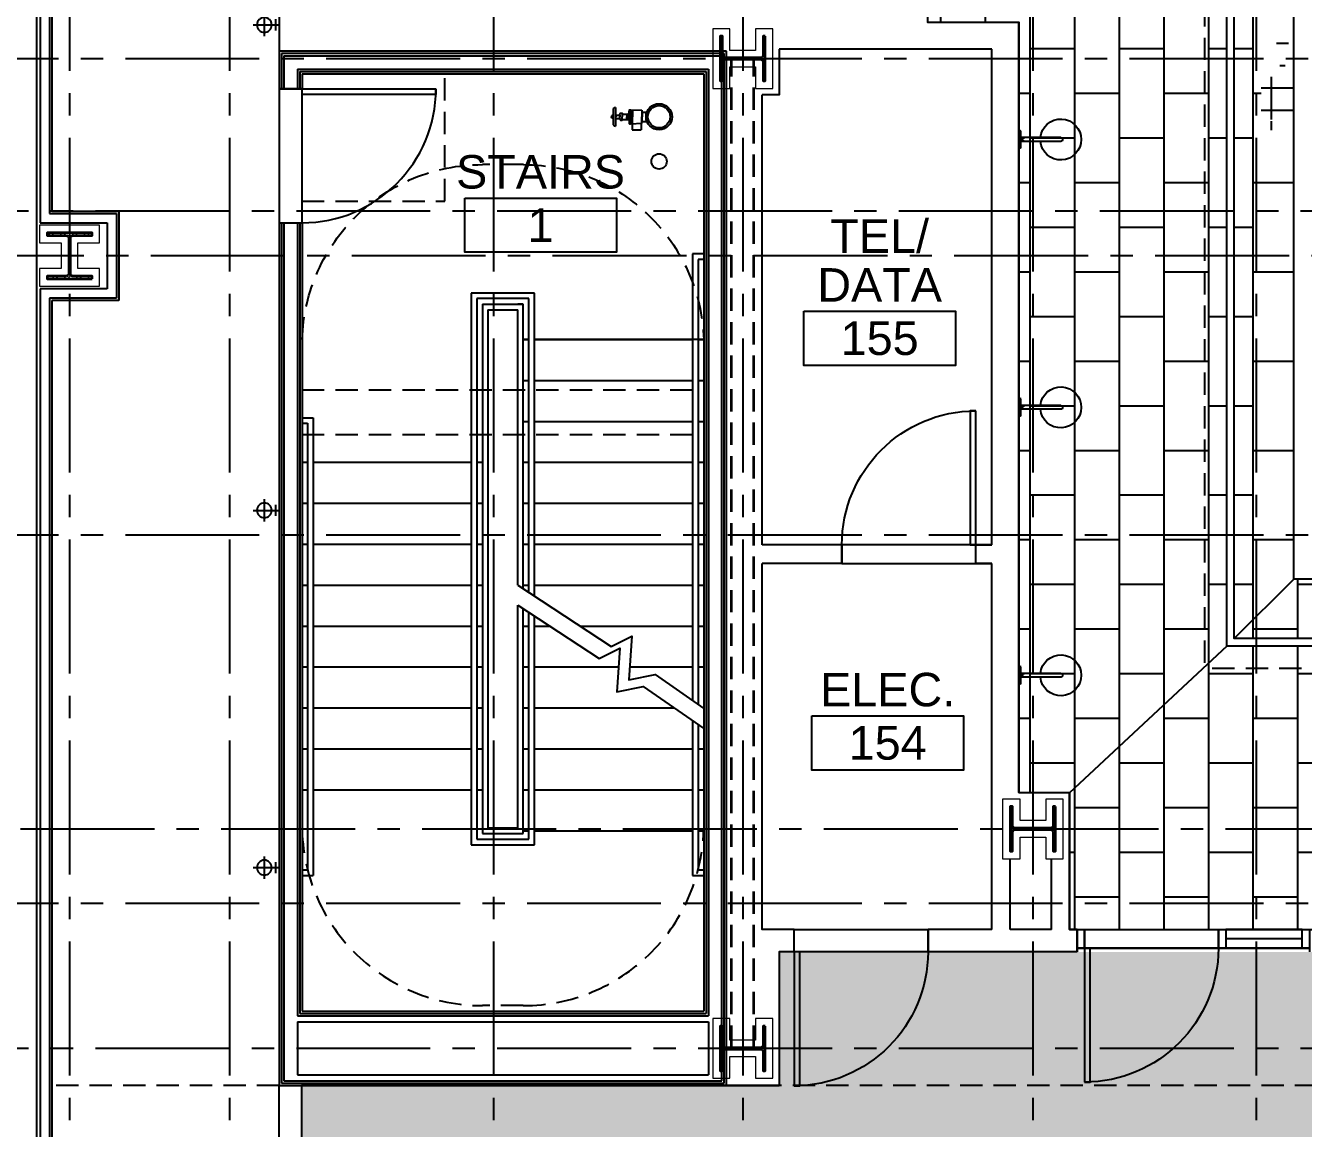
# Model space of a CAD drawing. Header units: inches. Extents: x 5931 to 10048, y 0 to 3185.
# Drawn here: x 6633.2 to 6976.8, y 1161.8 to 1458.1 of the extents above; entities that cross this region are included whole.
import ezdxf
from ezdxf.enums import TextEntityAlignment as Align

# ---------------------------------------------------------------- set-up
doc = ezdxf.new("R2010")
doc.units = ezdxf.units.IN
doc.header["$LTSCALE"] = 48
doc.header["$MEASUREMENT"] = 0
for name, pattern in [('CENTER2', [1.125, 0.75, -0.125, 0.125, -0.125]), ('HIDDEN', [0.375, 0.25, -0.125]), ('HIDDEN2', [0.1875, 0.125, -0.0625])]:
    doc.linetypes.add(name, pattern=pattern)
for name, color, linetype in [('_0_Objects', 8, 'Continuous'), ('A-Door', 8, 'Continuous'), ('A-Door-Head', 8, 'Continuous'), ('A-Flor-Case-Full Height', 8, 'Continuous'), ('A-Flor-Hral', 8, 'Continuous'), ('A-Flor-Pattern', 8, 'Continuous'), ('A-Flor-Pfix', 8, 'Continuous'), ('A-Flor-Soffit', 8, 'HIDDEN2'), ('A-Flor-Strs', 8, 'Continuous'), ('A-Flor-Wall Mtd Fixture', 8, 'Continuous'), ('A-Glaz', 8, 'Continuous'), ('A-Glaz-Sill', 8, 'Continuous'), ('A-Grid(3-32)', 8, 'CENTER2'), ('A-Pool-Outline', 8, 'Continuous'), ('A-Tag-Rm(3-32)', 8, 'Continuous'), ('A-Wall-Full', 8, 'Continuous'), ('A-Wall-Hatch', 8, 'Continuous')]:
    doc.layers.add(name, color=color, linetype=linetype)
for name, color, linetype, lineweight in [('A-Detl-Hatch', 8, 'Continuous', 18), ('S-Detl-Hatch', 8, 'Continuous', 18), ('S-Detl-Wide', 8, 'Continuous', 35)]:
    doc.layers.add(name, color=color, linetype=linetype, lineweight=lineweight)
doc.styles.get("Standard").update_dxf_attribs({"font": 'arial.ttf'})

# ---------------------------------------------------------------- blocks, each defined once
blk = doc.blocks.new('st clearance 1')
at = {"linetype": 'HIDDEN2'}
blk.add_line((19.5, 48.5), (30.5, 48.5), dxfattribs=at)
for centre, start, end in [((19.5, 0), 90, 178.2277), ((30.5, 0), 1.7723, 90)]:
    blk.add_arc(centre, 48.5, start, end, dxfattribs=at)
blk = doc.blocks.new('stand-pipe')
for p, q in [((13.75, -16.77), (15.5, -16.77)), ((15.5, -19.27), (15.5, -16.77)), ((13.86, -19.27), (15.5, -19.27)), ((9.81, -24.31), (14.19, -24.31))]:
    blk.add_line(p, q)
for points in [[(10.2, -19.63), (10.13, -19.63), (10.25, -16.63)], [(10.25, -16.63), (10.75, -16.51), (12, -16.51)], [(10.25, -16.63), (12, -16.63)], [(10.75, -16.51), (10.75, -15.27)], [(13.75, -16.63), (13.25, -16.51), (12, -16.51)], [(13.75, -16.63), (12, -16.63)], [(13.25, -16.51), (13.25, -15.27)], [(13.8, -19.63), (13.87, -19.63), (13.75, -16.63)], [(10.13, -19.97), (10.13, -19.74), (12, -19.74)], [(11.28, -20.11), (10.13, -19.97), (12, -19.97)], [(10.15, -19.15), (12, -19.15)], [(10.2, -19.74), (10.2, -19.63)], [(10.2, -19.63), (12, -19.63)], [(11.28, -21.89), (11.28, -20.11), (12, -20.11)], [(13.85, -19.15), (12, -19.15)], [(13.8, -19.63), (12, -19.63)], [(13.87, -19.97), (13.87, -19.74), (12, -19.74)], [(12.72, -20.11), (13.87, -19.97), (12, -19.97)], [(12.72, -21.89), (12.72, -20.11), (12, -20.11)], [(13.8, -19.74), (13.8, -19.63)], [(9.5, -23.68), (14.5, -23.68)], [(11.28, -20.7), (12, -20.7)], [(11.54, -22.51), (12, -22.51)], [(11.65, -23.59), (12, -23.59)], [(12.72, -20.7), (12, -20.7)], [(12.46, -22.51), (12, -22.51)], [(12.35, -23.59), (12, -23.59)], [(11.54, -24.31), (11.54, -24.42), (12, -24.42)], [(12.46, -24.31), (12.46, -24.42), (12, -24.42)]]:
    blk.add_lwpolyline(points)
for points in [[(11.65, -23.68), (11.65, -23.59), (11.54, -23.59), (11.54, -22.51), (11.34, -22.51, -0.214855), (11.05, -22.38), (11.05, -21.89), (12, -21.89)], [(12.35, -23.68), (12.35, -23.59), (12.46, -23.59), (12.46, -22.51), (12.66, -22.51, 0.214855), (12.95, -22.38), (12.95, -21.89), (12, -21.89)], [(11.63, -24.42, 0.424993), (12, -24.77, 0.928807)], [(12.37, -24.42, -0.424993), (12, -24.77, -0.928807)]]:
    blk.add_lwpolyline(points, format="xyb")
for centre, radius in [((12, -12), 3.5), ((12, -12), 3), ((24, -12), 2.06)]:
    blk.add_circle(centre, radius)
for centre, start, end in [((10.15, -23.75), 173.8478, 239.132), ((13.85, -23.75), 300.868, 6.1522)]:
    blk.add_arc(centre, 0.649, start, end)
at = {"layer": 'Defpoints'}
blk.add_point((0, 0), dxfattribs=at)
blk = doc.blocks.new('st 1st floor left')
at = {"layer": 'A-Flor-Hral'}
for p, q in [((105, 203.5), (105, 83.47)), ((108, 203.5), (105, 203.5)), ((106.5, 202), (106.5, 82.43)), ((108, 202), (106.5, 202)), ((62.5, 193), (45.5, 193)), ((45.5, 193), (45.5, 44.75)), ((62.5, 111.55), (62.5, 193)), ((61, 191.5), (47, 191.5)), ((47, 191.5), (47, 46.25)), ((48.5, 190), (48.5, 47.75)), ((48.5, 190), (59.5, 190)), ((59.5, 190), (58, 190)), ((59.5, 113.52), (59.5, 190)), ((61, 112.53), (61, 191.5)), ((50, 188.5), (50, 49.25)), ((50, 188.5), (58, 188.5)), ((58, 114.5), (58, 188.5)), ((0, 159.5), (3, 159.5)), ((3, 159.5), (3, 36.5)), ((0, 158), (1.5, 158)), ((1.5, 158), (1.5, 38)), ((58, 49.25), (58, 109.16)), ((59.5, 47.75), (59.5, 108.18)), ((61, 46.25), (61, 107.2)), ((62.5, 44.75), (62.5, 106.21)), ((105, 78.01), (105, 36.5)), ((106.5, 76.97), (106.5, 38)), ((50, 49.25), (58, 49.25)), ((45.5, 44.75), (62.5, 44.75)), ((47, 46.25), (61, 46.25)), ((48.5, 47.75), (59.5, 47.75)), ((0, 38), (1.5, 38)), ((106.5, 38), (108, 38)), ((0, 36.5), (3, 36.5)), ((105, 36.5), (108, 36.5))]:
    blk.add_line(p, q, dxfattribs=at)
for points in [[(58, 114.5), (83.1, 98.04), (88.65, 100.77), (87.88, 89.05), (94.94, 90.45), (108, 81.39)], [(58, 109.16), (79.88, 94.82), (85.43, 97.55), (84.66, 85.83), (91.71, 87.23), (108, 75.93)]]:
    blk.add_lwpolyline(points, dxfattribs=at)
at = {"layer": 'A-Flor-Strs'}
for p, q in [((59.5, 180.5), (61, 180.5)), ((61, 180.5), (59.5, 180.5)), ((62.5, 180.5), (105, 180.5)), ((108, 180.5), (62.5, 180.5)), ((106.5, 180.5), (108, 180.5)), ((59.5, 169.5), (61, 169.5)), ((62.5, 169.5), (105, 169.5)), ((106.5, 169.5), (108, 169.5)), ((59.5, 158.5), (61, 158.5)), ((62.5, 158.5), (105, 158.5)), ((106.5, 158.5), (108, 158.5)), ((0, 147.5), (1.5, 147.5)), ((3, 147.5), (45.5, 147.5)), ((47, 147.5), (48.5, 147.5)), ((59.5, 147.5), (61, 147.5)), ((62.5, 147.5), (105, 147.5)), ((106.5, 147.5), (108, 147.5)), ((0, 136.5), (1.5, 136.5)), ((3, 136.5), (45.5, 136.5)), ((47, 136.5), (48.5, 136.5)), ((59.5, 136.5), (61, 136.5)), ((62.5, 136.5), (105, 136.5)), ((106.5, 136.5), (108, 136.5)), ((0, 125.5), (1.5, 125.5)), ((3, 125.5), (45.5, 125.5)), ((47, 125.5), (48.5, 125.5)), ((59.5, 125.5), (61, 125.5)), ((62.5, 125.5), (105, 125.5)), ((106.5, 125.5), (108, 125.5)), ((0, 114.5), (1.5, 114.5)), ((3, 114.5), (45.5, 114.5)), ((47, 114.5), (48.5, 114.5)), ((59.5, 114.5), (61, 114.5)), ((62.5, 114.5), (105, 114.5)), ((106.5, 114.5), (108, 114.5)), ((0, 103.5), (1.5, 103.5)), ((3, 103.5), (45.5, 103.5)), ((47, 103.5), (48.5, 103.5)), ((59.5, 103.5), (61, 103.5)), ((62.5, 103.5), (66.64, 103.5)), ((74.77, 103.5), (105, 103.5)), ((106.5, 103.5), (108, 103.5)), ((0, 92.5), (1.5, 92.5)), ((3, 92.5), (45.5, 92.5)), ((47, 92.5), (48.5, 92.5)), ((59.5, 92.5), (61, 92.5)), ((62.5, 92.5), (85.1, 92.5)), ((88.11, 92.5), (105, 92.5)), ((106.5, 92.5), (108, 92.5)), ((0, 81.5), (1.5, 81.5)), ((3, 81.5), (45.5, 81.5)), ((47, 81.5), (48.5, 81.5)), ((59.5, 81.5), (61, 81.5)), ((62.5, 81.5), (99.97, 81.5)), ((0, 70.5), (1.5, 70.5)), ((3, 70.5), (45.5, 70.5)), ((47, 70.5), (48.5, 70.5)), ((59.5, 70.5), (61, 70.5)), ((62.5, 70.5), (105, 70.5)), ((106.5, 70.5), (108, 70.5)), ((0, 59.5), (1.5, 59.5)), ((3, 59.5), (45.5, 59.5)), ((47, 59.5), (48.5, 59.5)), ((59.5, 59.5), (61, 59.5)), ((62.5, 59.5), (105, 59.5)), ((106.5, 59.5), (108, 59.5)), ((59.5, 48.5), (61, 48.5)), ((62.5, 48.5), (105, 48.5)), ((106.5, 48.5), (108, 48.5))]:
    blk.add_line(p, q, dxfattribs=at)
at = {"layer": 'A-Flor-Pfix', "rotation": 270}
blk.add_blockref('stand-pipe', (108, 252.37), dxfattribs=at)
at = {"layer": 'A-Flor-Strs', "linetype": 'HIDDEN2', "extrusion": (0, 0, -1), "zscale": -1}
blk.add_blockref('st clearance 1', (-79.02, 179), dxfattribs=at)
at = {"layer": 'A-Flor-Strs', "linetype": 'HIDDEN2', "rotation": 180}
blk.add_blockref('st clearance 1', (79, 50), dxfattribs=at)
blk = doc.blocks.new('Door 36in')
blk.add_lwpolyline([(0, 36), (1.5, 36), (1.5, 0), (0, 0)], close=True)
blk.add_arc((0, 0), 36, 0, 90)
blk = doc.blocks.new('1ST FLOOR CORE & SHELL')
at = {"layer": 'A-Door-Head'}
blk.add_lwpolyline([(2685.88, -8600.88), (2685.88, -8636.88), (2692, -8636.88), (2692, -8600.88)], close=True, dxfattribs=at)
at = {"layer": 'A-Flor-Soffit'}
blk.add_lwpolyline([(2692, -8631.05), (2730.38, -8631.05), (2730.38, -8596.88), (2730.38, -8596.88)], dxfattribs=at)
at = {"layer": 'A-Wall-Full'}
for p, q in [((2624.75, -8437.75), (2624.75, -8633.75)), ((2806.13, -8590.75), (2685.88, -8590.75)), ((2685.88, -8590.75), (2685.88, -8600.88)), ((2806.13, -8868.75), (2806.13, -8590.75)), ((2692, -8596.88), (2692, -8600.88)), ((2692, -8596.88), (2800, -8596.88)), ((2800, -8596.88), (2800, -8848.75)), ((2685.88, -8600.88), (2692, -8600.88)), ((2624.75, -8633.75), (2642.75, -8633.75)), ((2642.75, -8633.75), (2642.75, -8657.75)), ((2685.88, -8636.88), (2685.88, -8868.75)), ((2685.88, -8636.88), (2692, -8636.88)), ((2692, -8636.88), (2692, -8848.75)), ((2642.75, -8657.75), (2624.75, -8657.75)), ((2624.75, -8657.75), (2624.75, -8913.56)), ((2692, -8848.75), (2800, -8848.75)), ((2685.88, -8868.75), (2806.13, -8868.75))]:
    blk.add_line(p, q, dxfattribs=at)
at = {"layer": 'A-Wall-Hatch'}
for p, q in [((2620.62, -8154.63), (2620.62, -8944.88)), ((2621.62, -8434.63), (2621.62, -8636.88)), ((2624.12, -8437.13), (2624.12, -8634.37)), ((2805.5, -8591.38), (2686.5, -8591.38)), ((2686.5, -8591.38), (2686.5, -8600.88)), ((2687.13, -8592), (2804.88, -8592)), ((2687.13, -8592), (2687.13, -8600.88)), ((2804.88, -8867.5), (2804.88, -8592)), ((2805.5, -8868.13), (2805.5, -8591.38)), ((2690.75, -8595.63), (2690.75, -8600.88)), ((2690.75, -8595.63), (2801.25, -8595.63)), ((2691.38, -8596.25), (2691.38, -8600.88)), ((2691.38, -8596.25), (2800.63, -8596.25)), ((2800.63, -8596.25), (2800.63, -8849.38)), ((2801.25, -8595.63), (2801.25, -8850)), ((2621.62, -8636.88), (2639.62, -8636.88)), ((2624.12, -8634.37), (2642.12, -8634.37)), ((2639.62, -8636.88), (2639.62, -8654.62)), ((2642.12, -8634.37), (2642.12, -8657.12)), ((2686.5, -8636.88), (2686.5, -8868.13)), ((2687.13, -8636.88), (2687.13, -8867.5)), ((2690.75, -8636.88), (2690.75, -8850)), ((2691.38, -8636.88), (2691.38, -8849.38)), ((2621.62, -8654.62), (2621.62, -8916.68)), ((2639.62, -8654.62), (2621.62, -8654.62)), ((2624.12, -8657.12), (2624.12, -8914.18)), ((2642.12, -8657.12), (2624.12, -8657.12)), ((2690.75, -8850), (2801.25, -8850)), ((2691.38, -8849.38), (2800.63, -8849.38)), ((2690.75, -8851.63), (2801.25, -8851.63)), ((2690.75, -8851.63), (2690.75, -8865.88)), ((2801.25, -8851.63), (2801.25, -8865.88)), ((2687.13, -8867.5), (2804.88, -8867.5)), ((2690.75, -8865.88), (2801.25, -8865.88)), ((2686.5, -8868.13), (2805.5, -8868.13))]:
    blk.add_line(p, q, dxfattribs=at)
blk.add_blockref('st 1st floor left', (2692, -8848.75))
at = {"layer": 'A-Door', "extrusion": (0, 0, -1), "xscale": -1, "zscale": -1, "rotation": 90}
blk.add_blockref('Door 36in', (-2692, -8600.88), dxfattribs=at)
blk = doc.blocks.new('*U10')
at = {"layer": 'A-Detl-Hatch'}
h = blk.add_hatch(dxfattribs=at)
h.set_pattern_fill('ANSI32', color=256, scale=6, style=0)
h.set_pattern_definition([(45, (0, -6.06), (-1.591, 1.591), []), (45, (1.0607, -6.06), (-1.591, 1.591), [])])
edge = h.paths.add_edge_path()
edge.add_line((6, -12.12), (6, -11.515))
edge.add_line((6, -11.515), (0.795, -11.515))
edge.add_arc((0.795, -10.915), 0.6, 180, 270, ccw=False)
edge.add_line((0.195, -10.915), (0.195, -1.205))
edge.add_arc((0.795, -1.205), 0.6, 90, 180, ccw=False)
edge.add_line((0.795, -0.605), (6, -0.605))
edge.add_line((6, -0.605), (6, 0))
edge.add_line((6, 0), (-6, 0))
edge.add_line((-6, 0), (-6, -0.605))
edge.add_line((-6, -0.605), (-0.795, -0.605))
edge.add_arc((-0.795, -1.205), 0.6, 0, 90, ccw=False)
edge.add_line((-0.195, -1.205), (-0.195, -10.915))
edge.add_arc((-0.795, -10.915), 0.6, 270, 360, ccw=False)
edge.add_line((-0.795, -11.515), (-6, -11.515))
edge.add_line((-6, -11.515), (-6, -12.12))
edge.add_line((-6, -12.12), (6, -12.12))
at = {"linetype": 'ByBlock'}
blk.add_lwpolyline([(6, -12.12), (6, -11.515), (0.795, -11.515, -0.4142136), (0.195, -10.915), (0.195, -1.205, -0.4142136), (0.795, -0.605), (6, -0.605), (6, 0), (-6, 0), (-6, -0.605), (-0.795, -0.605, -0.4142136), (-0.195, -1.205), (-0.195, -10.915, -0.4142136), (-0.795, -11.515), (-6, -11.515), (-6, -12.12)], format="xyb", close=True, dxfattribs=at)
blk = doc.blocks.new('W12X65')
at = {"layer": 'S-Detl-Hatch'}
blk.add_lwpolyline([(13860.59, -7310.28), (13860.59, -7305.67), (13854.79, -7305.67), (13854.79, -7298.76), (13860.59, -7298.76), (13860.59, -7294.16), (13844.59, -7294.16), (13844.59, -7298.76), (13850.4, -7298.76), (13850.4, -7305.67), (13844.59, -7305.67), (13844.59, -7310.28)], close=True, dxfattribs=at)
at = {"layer": 'S-Detl-Wide'}
blk.add_blockref('*U10', (13852.59, -7296.16), dxfattribs=at)
blk = doc.blocks.new('*U28')
at = {"layer": 'A-Detl-Hatch'}
h = blk.add_hatch(dxfattribs=at)
h.set_pattern_fill('ANSI32', color=256, scale=6, style=0)
h.set_pattern_definition([(45, (0, -6.125), (-1.591, 1.591), []), (45, (1.0607, -6.125), (-1.591, 1.591), [])])
edge = h.paths.add_edge_path()
edge.add_line((6.02, -12.25), (6.02, -11.58))
edge.add_line((6.02, -11.58), (0.815, -11.58))
edge.add_arc((0.815, -10.98), 0.6, 180, 270, ccw=False)
edge.add_line((0.215, -10.98), (0.215, -1.27))
edge.add_arc((0.815, -1.27), 0.6, 90, 180, ccw=False)
edge.add_line((0.815, -0.67), (6.02, -0.67))
edge.add_line((6.02, -0.67), (6.02, 0))
edge.add_line((6.02, 0), (-6.02, 0))
edge.add_line((-6.02, 0), (-6.02, -0.67))
edge.add_line((-6.02, -0.67), (-0.815, -0.67))
edge.add_arc((-0.815, -1.27), 0.6, 0, 90, ccw=False)
edge.add_line((-0.215, -1.27), (-0.215, -10.98))
edge.add_arc((-0.815, -10.98), 0.6, -90, 0, ccw=False)
edge.add_line((-0.815, -11.58), (-6.02, -11.58))
edge.add_line((-6.02, -11.58), (-6.02, -12.25))
edge.add_line((-6.02, -12.25), (6.02, -12.25))
at = {"linetype": 'ByBlock'}
blk.add_lwpolyline([(6.02, -12.25), (6.02, -11.58), (0.815, -11.58, -0.4142136), (0.215, -10.98), (0.215, -1.27, -0.4142136), (0.815, -0.67), (6.02, -0.67), (6.02, 0), (-6.02, 0), (-6.02, -0.67), (-0.815, -0.67, -0.4142136), (-0.215, -1.27), (-0.215, -10.98, -0.4142136), (-0.815, -11.58), (-6.02, -11.58), (-6.02, -12.25)], format="xyb", close=True, dxfattribs=at)
blk = doc.blocks.new('W12X72')
at = {"layer": 'A-Detl-Hatch'}
h = blk.add_hatch(dxfattribs=at)
h.set_pattern_fill('ANSI32', color=256, scale=6, style=0)
h.set_pattern_definition([(45, (14131.9965, -7302.1527), (-1.59099, 1.59099), []), (45, (14133.0572, -7302.1527), (-1.59099, 1.59099), [])])
edge = h.paths.add_edge_path()
edge.add_line((14114.02, -7308.28), (14114.02, -7307.61))
edge.add_line((14114.02, -7307.61), (14108.81, -7307.61))
edge.add_arc((14108.81, -7307.01), 0.6, 180, 270, ccw=False)
edge.add_line((14108.21, -7307.01), (14108.21, -7297.3))
edge.add_arc((14108.81, -7297.3), 0.6, 90, 180, ccw=False)
edge.add_line((14108.81, -7296.7), (14114.02, -7296.7))
edge.add_line((14114.02, -7296.7), (14114.02, -7296.03))
edge.add_line((14114.02, -7296.03), (14101.98, -7296.03))
edge.add_line((14101.98, -7296.03), (14101.98, -7296.7))
edge.add_line((14101.98, -7296.7), (14107.18, -7296.7))
edge.add_arc((14107.18, -7297.3), 0.6, 0, 90, ccw=False)
edge.add_line((14107.78, -7297.3), (14107.78, -7307.01))
edge.add_arc((14107.18, -7307.01), 0.6, -90, 0, ccw=False)
edge.add_line((14107.18, -7307.61), (14101.98, -7307.61))
edge.add_line((14101.98, -7307.61), (14101.98, -7308.28))
edge.add_line((14101.98, -7308.28), (14114.02, -7308.28))
at = {"layer": 'S-Detl-Hatch'}
blk.add_lwpolyline([(14116.02, -7310.28), (14116.02, -7305.61), (14110.21, -7305.61), (14110.21, -7298.7), (14116.02, -7298.7), (14116.02, -7294.03), (14099.98, -7294.03), (14099.98, -7298.7), (14105.78, -7298.7), (14105.78, -7305.61), (14099.98, -7305.61), (14099.98, -7310.28)], close=True, dxfattribs=at)
at = {"layer": 'S-Detl-Wide'}
blk.add_blockref('*U28', (14108, -7296.03), dxfattribs=at)
blk = doc.blocks.new('*U325')
at = {"layer": 'A-Detl-Hatch'}
h = blk.add_hatch(dxfattribs=at)
h.set_pattern_fill('ANSI32', color=256, scale=6, style=0)
h.set_pattern_definition([(45, (0, -6.19), (-1.591, 1.591), []), (45, (1.0607, -6.19), (-1.591, 1.591), [])])
edge = h.paths.add_edge_path()
edge.add_line((6.04, -12.38), (6.04, -11.645))
edge.add_line((6.04, -11.645), (0.835, -11.645))
edge.add_arc((0.835, -11.045), 0.6, 180, 270, ccw=False)
edge.add_line((0.235, -11.045), (0.235, -1.335))
edge.add_arc((0.835, -1.335), 0.6, 90, 180, ccw=False)
edge.add_line((0.835, -0.735), (6.04, -0.735))
edge.add_line((6.04, -0.735), (6.04, 0))
edge.add_line((6.04, 0), (-6.04, 0))
edge.add_line((-6.04, 0), (-6.04, -0.735))
edge.add_line((-6.04, -0.735), (-0.835, -0.735))
edge.add_arc((-0.835, -1.335), 0.6, 0, 90, ccw=False)
edge.add_line((-0.235, -1.335), (-0.235, -11.045))
edge.add_arc((-0.835, -11.045), 0.6, 270, 360, ccw=False)
edge.add_line((-0.835, -11.645), (-6.04, -11.645))
edge.add_line((-6.04, -11.645), (-6.04, -12.38))
edge.add_line((-6.04, -12.38), (6.04, -12.38))
at = {"linetype": 'ByBlock'}
blk.add_lwpolyline([(6.04, -12.38), (6.04, -11.645), (0.835, -11.645, -0.4142136), (0.235, -11.045), (0.235, -1.335, -0.4142136), (0.835, -0.735), (6.04, -0.735), (6.04, 0), (-6.04, 0), (-6.04, -0.735), (-0.835, -0.735, -0.4142136), (-0.235, -1.335), (-0.235, -11.045, -0.4142136), (-0.835, -11.645), (-6.04, -11.645), (-6.04, -12.38)], format="xyb", close=True, dxfattribs=at)
blk = doc.blocks.new('1ST FLOOR - STRUCTURAL GRID')
at = {"layer": 'A-Grid(3-32)'}
for p, q in [((2629.5, -7426.01), (2629.5, -9520.75)), ((2672.5, -7426.01), (2672.5, -9520.75)), ((2743.5, -7426.01), (2743.5, -9520.75)), ((2810.5, -7426.01), (2810.5, -9520.75)), ((2888.5, -7426.01), (2888.5, -9520.75)), ((2948.5, -7426.01), (2948.5, -9520.75)), ((2104.5, -8592.75), (5927.38, -8592.75)), ((5912.5, -8633.75), (2120.87, -8633.75)), ((5927.38, -8645.75), (2104.5, -8645.75)), ((2104.5, -8720.75), (5927.38, -8720.75)), ((2130.3, -8799.75), (5901.58, -8799.75)), ((2104.5, -8819.75), (5927.38, -8819.75)), ((5912.5, -8858.75), (2119.31, -8858.75))]:
    blk.add_line(p, q, dxfattribs=at)
at = {"layer": 'S-Detl-Hatch'}
blk.add_lwpolyline([(2637.54, -8653.94), (2637.54, -8649.2), (2631.73, -8649.2), (2631.73, -8642.29), (2637.54, -8642.29), (2637.54, -8637.56), (2621.46, -8637.56), (2621.46, -8642.29), (2627.26, -8642.29), (2627.26, -8649.2), (2621.46, -8649.2), (2621.46, -8653.94)], close=True, dxfattribs=at)
at = {"layer": 'S-Detl-Wide', "linetype": 'HIDDEN2'}
for p, q in [((2807.5, -8858.56), (2807.5, -8592.94)), ((2813.5, -8858.56), (2813.5, -8592.94))]:
    blk.add_line(p, q, dxfattribs=at)
at = {"rotation": 90}
for name, p in [('W12X65', (-4491.72, -22445.34)), ('W12X72', (-4413.65, -22907.75)), ('W12X65', (-4491.72, -22711.34))]:
    blk.add_blockref(name, p, dxfattribs=at)
at = {"layer": 'S-Detl-Wide'}
blk.add_blockref('*U325', (2629.5, -8639.56), dxfattribs=at)
blk = doc.blocks.new('Rm Tag')
blk.add_lwpolyline([(-0.2124, 0.0759), (0.2124, 0.0759), (0.2124, -0.0759), (-0.2124, -0.0759)], close=True)
for p in [(0, 0.2858), (0, 0.1493), (0, 0)]:
    blk.add_attdef('XXX', text='', height=0.0938).set_placement(p, align=Align.MIDDLE_CENTER)
blk = doc.blocks.new('wall sconce typ')
for p, q in [((0, 7), (0, 0)), ((3, 4), (-3, 4)), ((-1.5, 1), (1.5, 1))]:
    blk.add_line(p, q)
blk.add_circle((0, 4), 2)
blk = doc.blocks.new('GOOSENECK WALL LIGHT')
for p, q in [((-0.5, 11.25), (-0.5, 0.5)), ((0.5, 11.25), (0.5, 0.5)), ((-2.27, 0.5), (-2.5, 0)), ((-2.5, 0), (2.5, 0)), ((-2.27, 0.5), (2.27, 0.5)), ((2.27, 0.5), (2.5, 0))]:
    blk.add_line(p, q)
for centre, radius, start, end in [((0, 11.25), 5.5, 275.2159, 264.7841), ((0, 11.25), 0.5, 0, 180), ((0, 1.5), 0.5, 180, 0)]:
    blk.add_arc(centre, radius, start, end)
blk.add_attdef('WXX', (-6.36, -5.1), '', height=4.5)
blk = doc.blocks.new('floor pattern 1st floor')
at = {"layer": 'A-Flor-Pattern'}
h = blk.add_hatch(dxfattribs=at)
h.set_pattern_fill('WOODS_BOARD_WIDE', color=256, scale=3, pattern_type=2)
h.set_pattern_definition([(0, (2343, 1229.155), (0, 6), []), (90, (2343, 1229.155), (-12, 12), [6, -42]), (90, (2367, 1235.155), (-12, 12), [6, -42])])
edge = h.paths.add_edge_path(flags=16)
edge.add_line((2149.55, 1020.63), (2161.55, 1020.63))
edge.add_ellipse((2161.55, 1015.63), major_axis=(-3.54, -3.54), ratio=1, start_angle=135, end_angle=225, ccw=False)
edge.add_line((2166.55, 1015.63), (2166.55, 984.63))
edge.add_ellipse((2161.55, 984.63), major_axis=(3.54, -3.54), ratio=1, start_angle=315, end_angle=405, ccw=False)
edge.add_line((2161.55, 979.63), (2156.55, 979.63))
edge.add_line((2156.55, 979.63), (2156.55, 955.63))
edge.add_line((2156.55, 955.63), (2147.55, 955.63))
edge.add_line((2147.55, 955.63), (2126.55, 955.63))
edge.add_line((2126.55, 955.63), (2126.55, 995.43))
edge.add_line((2126.55, 995.43), (2126.55, 1010.63))
edge.add_line((2126.55, 1010.63), (2144.55, 1010.63))
edge.add_line((2144.55, 1010.63), (2144.55, 1015.63))
edge.add_ellipse((2148.74, 1016.43), major_axis=(3.19, 3.19), ratio=0.85373, start_angle=38.5071, end_angle=141.4929, ccw=False)
edge = h.paths.add_edge_path(flags=16)
edge.add_ellipse((2192.35, 952.43), major_axis=(-3.19, 3.19), ratio=0.855373, start_angle=218.4535, end_angle=321.5465, ccw=False)
edge.add_line((2196.55, 951.63), (2196.53, 920.27))
edge.add_ellipse((2191.55, 920.63), major_axis=(-3.54, -3.54), ratio=1, start_angle=45, end_angle=130.7903, ccw=False)
edge.add_line((2191.55, 915.63), (2186.71, 915.63))
edge.add_line((2186.71, 915.63), (2186.55, 891.63))
edge.add_line((2186.55, 891.63), (2177.55, 891.63))
edge.add_line((2177.55, 891.63), (2156.55, 891.63))
edge.add_line((2156.55, 891.63), (2156.55, 931.43))
edge.add_line((2156.55, 931.43), (2156.55, 946.63))
edge.add_line((2156.55, 946.63), (2174.55, 946.63))
edge.add_line((2174.55, 946.63), (2174.55, 951.63))
edge.add_ellipse((2179.55, 951.63), major_axis=(3.54, -3.54), ratio=1, start_angle=135, end_angle=225, ccw=False)
edge.add_line((2179.55, 956.63), (2191.55, 956.63))
edge = h.paths.add_edge_path(flags=16)
edge.add_ellipse((2066.4, 1141.28), major_axis=(0, 0.0156), ratio=1, start_angle=270, end_angle=337.7307)
edge.add_line((2066.41, 1141.3), (2066.41, 1141.29))
edge.add_line((2066.41, 1141.29), (2066.41, 1140.75))
edge.add_line((2066.41, 1140.75), (2066.4, 1140.75))
edge.add_line((2066.4, 1140.75), (2066.4, 1140.71))
edge.add_line((2066.4, 1140.71), (2049.13, 1140.71))
edge.add_line((2049.13, 1140.71), (2045.1, 1140.71))
edge.add_line((2045.1, 1140.71), (2032.76, 1140.71))
edge.add_line((2032.76, 1140.71), (2030.38, 1140.71))
edge.add_line((2030.38, 1140.71), (2028, 1140.71))
edge.add_line((2028, 1140.71), (2028, 1140.75))
edge.add_line((2028, 1140.75), (2028, 1140.75))
edge.add_line((2028, 1140.75), (2028, 1141.29))
edge.add_line((2028, 1141.29), (2028, 1141.3))
edge.add_ellipse((2028, 1141.28), major_axis=(0, 0.0156), ratio=1, start_angle=22.2693, end_angle=90)
edge.add_line((2027.99, 1141.28), (2027.99, 1140.71))
edge.add_line((2027.99, 1140.71), (2027.95, 1140.71))
edge.add_line((2027.95, 1140.71), (2027.95, 1141.28))
edge.add_line((2027.95, 1141.28), (2027.95, 1141.29))
edge.add_ellipse((2028, 1141.29), major_axis=(0.0455, 0), ratio=1, start_angle=90, end_angle=180, ccw=False)
edge.add_line((2028, 1141.33), (2028, 1141.33))
edge.add_line((2028, 1141.33), (2028, 1141.33))
edge.add_line((2028, 1141.33), (2033.88, 1141.33))
edge.add_line((2033.88, 1141.33), (2033.88, 1141.91))
edge.add_ellipse((2033.93, 1141.91), major_axis=(0.0515, 0), ratio=1, start_angle=90, end_angle=180, ccw=False)
edge.add_line((2033.93, 1141.96), (2036.13, 1141.96))
edge.add_line((2036.13, 1141.96), (2036.13, 1145.93))
edge.add_ellipse((2037.88, 1152.71), major_axis=(7, 0), ratio=1, start_angle=180, end_angle=255.5225, ccw=False)
edge.add_ellipse((2037.88, 1152.71), major_axis=(7, 0), ratio=1, start_angle=0, end_angle=180, ccw=False)
edge.add_ellipse((2037.88, 1152.71), major_axis=(7, 0), ratio=1, start_angle=284.4775, end_angle=360, ccw=False)
edge.add_line((2039.63, 1145.93), (2039.63, 1141.96))
edge.add_line((2039.63, 1141.96), (2041.83, 1141.96))
edge.add_ellipse((2041.83, 1141.91), major_axis=(0.0515, 0), ratio=1, start_angle=360, end_angle=450, ccw=False)
edge.add_line((2041.88, 1141.91), (2041.88, 1141.33))
edge.add_line((2041.88, 1141.33), (2052.58, 1141.33))
edge.add_line((2052.58, 1141.33), (2052.58, 1141.91))
edge.add_ellipse((2052.63, 1141.91), major_axis=(0.0515, 0), ratio=1, start_angle=90, end_angle=180, ccw=False)
edge.add_line((2052.63, 1141.96), (2054.83, 1141.96))
edge.add_line((2054.83, 1141.96), (2054.83, 1145.93))
edge.add_ellipse((2056.58, 1152.71), major_axis=(7, 0), ratio=1, start_angle=180, end_angle=255.5225, ccw=False)
edge.add_ellipse((2056.58, 1152.71), major_axis=(7, 0), ratio=1, start_angle=0, end_angle=180, ccw=False)
edge.add_ellipse((2056.58, 1152.71), major_axis=(7, 0), ratio=1, start_angle=284.4775, end_angle=360, ccw=False)
edge.add_line((2058.33, 1145.93), (2058.33, 1141.96))
edge.add_line((2058.33, 1141.96), (2060.52, 1141.96))
edge.add_ellipse((2060.52, 1141.91), major_axis=(0.0515, 0), ratio=1, start_angle=360, end_angle=450, ccw=False)
edge.add_line((2060.58, 1141.91), (2060.58, 1141.33))
edge.add_line((2060.58, 1141.33), (2066.4, 1141.33))
edge.add_line((2066.4, 1141.33), (2066.41, 1141.33))
edge.add_line((2066.41, 1141.33), (2066.41, 1141.33))
edge.add_ellipse((2066.41, 1141.29), major_axis=(0.0455, 0), ratio=1, start_angle=360, end_angle=450, ccw=False)
edge.add_line((2066.45, 1141.29), (2066.45, 1141.28))
edge.add_line((2066.45, 1141.28), (2066.45, 1140.71))
edge.add_line((2066.45, 1140.71), (2066.42, 1140.71))
edge.add_line((2066.42, 1140.71), (2066.42, 1141.28))
edge = h.paths.add_edge_path(flags=16)
edge.add_ellipse((2444.83, 1074.38), major_axis=(-118.23, -0.04), ratio=0.670803, start_angle=0, end_angle=360)
h.paths.add_polyline_path([(2248.8, 1035.5), (2231.2, 1035.5), (2231.2, 1051.02), (2248.8, 1051.02)], flags=16)
h.paths.add_polyline_path([(2082.3, 971.08), (2080.55, 971.08), (2080.55, 1020.63), (2082.3, 1020.63)], flags=16)
h.paths.add_polyline_path([(2176.17, 1088.71), (2128.17, 1088.71), (2128.17, 1056.71), (2176.17, 1056.71)], flags=16)
h.paths.add_polyline_path([(2082.8, 1013.35), (2084.55, 1013.35), (2084.55, 889.63), (2082.8, 889.63)], flags=16)
h.paths.add_polyline_path([(2647.16, 890.63), (2647.91, 890.63), (2647.91, 885.01), (2647.16, 885.01)], flags=17)
h.paths.add_polyline_path([(2904.95, 1517.5), (2903.2, 1517.5), (2903.2, 1603.94), (2838.38, 1603.94), (2838.38, 1227.95), (2473.75, 1227.95), (2473.75, 1224.79), (2343.75, 1224.79), (2343.75, 1227.95), (2248.3, 1227.95), (2248.3, 1213.63), (2077.63, 1213.63), (2077.63, 1355.13), (2019.63, 1355.13), (2019.63, 1232.01), (2025.81, 1232.01), (2025.81, 1213.63), (2006.19, 1213.63), (2006.19, 1226.76), (1903.62, 1226.76), (1903.62, 1213.63), (1889.75, 1213.63), (1889.75, 1212.88), (1884.25, 1212.88), (1884.25, 1252.76), (1889.75, 1252.76), (1889.75, 1252.01), (1902, 1252.01), (1902, 1420.01), (1885.75, 1420.01), (1885.75, 1438.01), (1751.63, 1438.01), (1751.63, 1252.76), (1758.31, 1252.76), (1758.31, 1212.88), (1756.81, 1212.88), (1756.81, 1173.26), (1347.75, 1173.26), (1347.75, 1179.26), (1414.74, 1179.26), (1414.74, 1233.51), (1410.74, 1233.51), (1410.74, 1240.25), (1356.74, 1240.25), (1356.74, 1233.51), (1269.13, 1233.51), (1269.13, 1173.26), (980.46, 1173.26), (980.46, 1209.21), (835.81, 1209.21), (835.81, 1173.26), (707.38, 1173.26), (707.38, 1113.26), (1275.75, 1113.26), (1275.75, 1101.26), (1347.75, 1101.26), (1347.75, 1113.26), (1800.63, 1113.26), (1800.63, 1077.26), (1858.63, 1077.26), (1858.63, 1113.26), (1885.75, 1113.26), (1885.75, 1158.46), (2017.2, 1158.46), (2017.2, 1140.71), (2077.2, 1140.71), (2077.2, 1158.46), (2176.17, 1158.46), (2176.17, 1129.58), (2082.08, 1129.58), (2082.08, 1127.46), (2027.09, 1127.46), (2027.09, 1061.46), (2086.8, 1061.46), (2086.8, 1056.58), (2024.71, 1056.58), (2024.71, 987.13), (2072.8, 987.13), (2072.8, 1017.73), (2080.05, 1017.73), (2080.05, 890.63), (2059.81, 890.63), (2059.81, 885.01), (2386, 885.01), (2386.02, 985.89), (2427.01, 985.89), (2427.01, 986.51), (2501.03, 986.51), (2501.03, 985.89), (2542.02, 985.89), (2542.02, 885.01), (2647.16, 885.01), (2647.16, 1054.51), (2790.91, 1054.51), (2790.91, 1108.51), (2664.93, 1108.51), (2664.93, 1114.51), (2881.96, 1114.51), (2881.96, 1158.63), (2917.96, 1158.63), (2917.96, 1114.51), (2978.21, 1114.51), (2978.21, 1227.95), (2920.86, 1227.95), (2920.86, 1226.45), (2902.77, 1226.45), (2902.77, 1231.7), (2891.52, 1231.7), (2891.52, 1397.64), (2882.27, 1397.64), (2882.27, 1453.06), (2891.52, 1453.06), (2902.77, 1453.06), (2902.77, 1458), (2921.23, 1458), (2921.23, 1455.93), (2978.21, 1455.93), (2978.21, 1516.53), (2962.2, 1516.53), (2962.2, 1517.5)])
h = blk.add_hatch(dxfattribs=at)
h.set_pattern_fill('STONE_HOLLAND_PARQUET_2', color=256, scale=3, angle=90, pattern_type=2)
h.set_pattern_definition([(90, (1335.26, 1535.882), (-12, 7e-16), []), (180, (1335.26, 1535.882), (-12, -12), [12, -12])])
h.paths.add_polyline_path([(1268.13, 1291.38), (1175.94, 1291.38), (956.13, 1291.38), (956.13, 1495.38), (1268.13, 1495.38)], flags=16)
h.paths.add_polyline_path([(1335.26, 1535.88), (1128.75, 1535.88), (1128.75, 1522.52), (1111.25, 1522.52), (1111.25, 1535.88), (875.63, 1535.88), (875.63, 1459.01), (900.25, 1459.01), (900.25, 1252.03), (913.88, 1252.03), (913.88, 1215.21), (990.96, 1215.21), (990.96, 1179.26), (1260.75, 1179.26), (1260.75, 1239.51), (1335.26, 1239.51)])
h.paths.add_polyline_path([(1111.25, 1234.53), (1111.25, 1249.99), (1128.62, 1249.99), (1128.62, 1234.53)])
h = blk.add_hatch(dxfattribs=at)
h.set_pattern_fill('STONE_HOLLAND_PARQUET_2', color=256, scale=3, angle=90, pattern_type=2)
h.set_pattern_definition([(90, (1335.26, 1535.882), (-12, 7e-16), []), (180, (1335.26, 1535.882), (-12, -12), [12, -12])])
edge = h.paths.add_edge_path()
edge.add_line((1151.87, 1301.5), (1151.88, 1293.38))
edge.add_line((1151.88, 1293.38), (1266.13, 1293.38))
edge.add_line((1266.13, 1293.38), (1266.13, 1493.38))
edge.add_line((1266.13, 1493.38), (958.13, 1493.38))
edge.add_line((958.13, 1493.38), (958.13, 1293.38))
edge.add_line((958.13, 1293.38), (1148.31, 1293.38))
edge.add_line((1148.31, 1293.38), (1148.31, 1301.5))
edge.add_arc((1150.09, 1297.46), 4.42, 113.7618, 426.2382)
edge = h.paths.add_edge_path(flags=16)
edge.add_line((976.87, 1443.38), (976.87, 1430.27))
edge.add_arc((976.57, 1430.27), 0.3, -90, 0, ccw=False)
edge.add_line((976.57, 1429.97), (972.86, 1429.97))
edge.add_arc((972.86, 1430.27), 0.3, 180, 270, ccw=False)
edge.add_line((972.56, 1430.27), (972.56, 1432.15))
edge.add_arc((972.86, 1432.15), 0.3, 90, 180, ccw=False)
edge.add_line((972.86, 1432.45), (973.23, 1432.45))
edge.add_line((973.23, 1432.45), (973.23, 1432.91))
edge.add_line((973.23, 1432.91), (968.84, 1432.91))
edge.add_line((968.84, 1432.91), (968.84, 1432.47))
edge.add_line((968.84, 1432.47), (969.5, 1432.47))
edge.add_arc((969.5, 1432.27), 0.2, 0, 90, ccw=False)
edge.add_line((969.7, 1432.27), (969.7, 1430.19))
edge.add_arc((969.5, 1430.19), 0.2, -90, 0, ccw=False)
edge.add_line((969.5, 1429.99), (965.58, 1429.99))
edge.add_arc((965.58, 1430.19), 0.2, 180, 270, ccw=False)
edge.add_line((965.38, 1430.19), (965.38, 1443.38))
edge.add_arc((966.38, 1443.38), 1, 90, 180, ccw=False)
edge.add_line((966.38, 1444.38), (970.43, 1444.38))
edge.add_line((970.43, 1444.38), (970.43, 1452.78))
edge.add_arc((971.13, 1454.81), 2.15, -70.9838, 250.9838, ccw=False)
edge.add_line((971.82, 1452.78), (971.82, 1444.38))
edge.add_line((971.82, 1444.38), (975.87, 1444.38))
edge.add_arc((975.87, 1443.38), 1, 0, 90, ccw=False)
edge = h.paths.add_edge_path(flags=16)
edge.add_line((976.57, 1429.97), (974.13, 1429.97))
edge.add_line((974.13, 1429.97), (974.13, 1309.38))
edge.add_line((974.13, 1309.38), (1250.13, 1309.38))
edge.add_line((1250.13, 1309.38), (1250.13, 1477.38))
edge.add_line((1250.13, 1477.38), (974.13, 1477.38))
edge.add_line((974.13, 1477.38), (974.13, 1444.38))
edge.add_line((974.13, 1444.38), (975.87, 1444.38))
edge.add_arc((975.87, 1443.38), 1, 0, 90, ccw=False)
edge.add_line((976.87, 1443.38), (976.87, 1430.27))
edge.add_arc((976.57, 1430.27), 0.3, -90, 0, ccw=False)
h = blk.add_hatch(dxfattribs=at)
h.set_pattern_fill('NET', color=256, scale=48)
h.set_pattern_definition([(0, (974.125, 1477.382), (0, 6), []), (90, (974.125, 1477.382), (-6, 4e-16), [])])
h.paths.add_polyline_path([(973.27, 1454.81, 1), (968.98, 1454.81, 1)])
h.paths.add_polyline_path([(971.82, 1452.78, -0.167488), (970.43, 1452.78), (970.43, 1449.26), (971.82, 1449.26)])
h.paths.add_polyline_path([(971.82, 1449.26), (970.43, 1449.26), (970.43, 1444.38), (971.82, 1444.38)])
h.paths.add_polyline_path([(974.13, 1444.38), (966.38, 1444.38, 0.414214), (965.38, 1443.38), (965.38, 1442.81), (974.13, 1442.81)])
h.paths.add_polyline_path([(974.13, 1442.81), (965.38, 1442.81), (965.38, 1434.91, 0.414214), (967.38, 1432.91), (974.13, 1432.91)])
h.paths.add_polyline_path([(969.7, 1432.27, 0.414214), (969.5, 1432.47), (966.31, 1432.47, -0.414214), (966.11, 1432.67), (966.11, 1433.37, -0.224467), (965.38, 1434.91), (965.38, 1430.19, 0.414214), (965.58, 1429.99), (969.5, 1429.99, 0.414214), (969.7, 1430.19)])
for points in [[(875.63, 1535.88), (875.63, 1459.01), (900.25, 1459.01), (900.25, 1252.03), (913.88, 1252.03), (913.88, 1215.21), (990.96, 1215.21), (990.96, 1179.26), (1260.75, 1179.26), (1260.75, 1239.51), (1335.26, 1239.51), (1335.26, 1535.88), (1128.75, 1535.88), (1128.75, 1522.52), (1111.25, 1522.52), (1111.25, 1535.88), (875.63, 1535.88)], [(915.88, 1209.21), (915.88, 1210.21), (978.38, 1210.21), (978.38, 1209.21)], [(915.88, 1209.21), (835.81, 1209.21), (835.81, 1173.26), (707.38, 1173.26), (707.38, 1113.26), (1275.75, 1113.26), (1275.75, 1101.26), (1278.5, 1101.26)]]:
    blk.add_lwpolyline(points, dxfattribs=at)

msp = doc.modelspace()

# ---------------------------------------------------------------- linework, layer by layer
at = {"layer": 'A-Door-Head'}
for points in [[(6852.64, 1313.57), (6888.64, 1313.57), (6888.64, 1318.57), (6852.64, 1318.57)], [(6839.81, 1215.21), (6875.81, 1215.21), (6875.81, 1209.21), (6839.81, 1209.21)], [(6917.88, 1215.21), (6953.88, 1215.21), (6953.88, 1210.21), (6917.88, 1210.21)]]:
    msp.add_lwpolyline(points, close=True, dxfattribs=at)
at = {"layer": 'A-Flor-Pattern'}
msp.add_line((6956.13, 1291.38), (6913.88, 1251.91), dxfattribs=at)
msp.add_lwpolyline([(6958.13, 1293.38), (6974.13, 1309.38)], dxfattribs=at)
at = {"layer": 'A-Flor-Soffit'}
for p, q in [((6950.13, 1499.88), (6950.13, 1285.38)), ((6707.5, 1360.24), (6815.5, 1360.24)), ((6707.5, 1348.27), (6815.5, 1348.27)), ((7111.25, 1285.38), (6950.13, 1285.38)), ((6701.38, 1173.26), (6640.25, 1173.26)), ((6980.46, 1173.26), (6835.81, 1173.26))]:
    msp.add_line(p, q, dxfattribs=at)
at = {"layer": 'A-Glaz'}
msp.add_line((6976.38, 1212.71), (6955.88, 1212.71), dxfattribs=at)
for points in [[(6917.88, 1210.21), (6915.88, 1210.21), (6915.88, 1215.21), (6917.88, 1215.21)], [(6955.88, 1210.21), (6953.88, 1210.21), (6953.88, 1215.21), (6955.88, 1215.21)], [(6978.38, 1210.21), (6976.38, 1210.21), (6976.38, 1215.21), (6978.38, 1215.21)]]:
    msp.add_lwpolyline(points, close=True, dxfattribs=at)
at = {"layer": 'A-Glaz-Sill'}
for p, q in [((6976.38, 1215.21), (6955.88, 1215.21)), ((6976.38, 1210.21), (6955.88, 1210.21))]:
    msp.add_line(p, q, dxfattribs=at)
at = {"layer": 'A-Pool-Outline'}
msp.add_lwpolyline([(6994, 1291.38), (6956.13, 1291.38), (6956.13, 1495.38), (7268.13, 1495.38), (7268.13, 1291.38)], close=True, dxfattribs=at)
for points in [[(6994, 1293.38), (6958.13, 1293.38), (6958.13, 1493.38), (7266.13, 1493.38), (7266.13, 1293.38), (6994, 1293.38)], [(6994, 1309.38), (6974.13, 1309.38), (6974.13, 1477.38), (6994, 1477.38)]]:
    msp.add_lwpolyline(points, dxfattribs=at)
at = {"layer": 'A-Wall-Full'}
for p, q in [((6701.38, 1628.15), (6701.38, 1451.26)), ((6900.25, 1252.03), (6900.25, 1459.01)), ((6893, 1451.76), (6835.81, 1451.76)), ((6893, 1318.57), (6893, 1451.76)), ((6852.64, 1318.57), (6831.25, 1318.57)), ((6852.64, 1313.57), (6852.64, 1318.57)), ((6888.64, 1313.57), (6888.64, 1318.57)), ((6893, 1318.57), (6888.64, 1318.57)), ((6888.64, 1318.57), (6893, 1318.57)), ((6852.64, 1313.57), (6831.25, 1313.57)), ((6893, 1313.57), (6888.64, 1313.57)), ((6888.64, 1313.57), (6893, 1313.57)), ((6893, 1215.21), (6893, 1313.57)), ((6913.88, 1215.21), (6913.88, 1252.03)), ((6897.88, 1215.21), (6897.88, 1234.24)), ((6909, 1215.21), (6909, 1234.24)), ((6839.81, 1209.21), (6839.81, 1215.21)), ((6893, 1215.21), (6875.81, 1215.21)), ((6875.81, 1209.21), (6875.81, 1215.21)), ((6909, 1215.21), (6897.88, 1215.21)), ((6915.88, 1215.21), (6913.88, 1215.21)), ((6915.88, 1215.21), (6915.88, 1209.21)), ((6839.81, 1209.21), (6835.81, 1209.21)), ((6835.81, 1209.21), (6835.81, 1173.26)), ((6915.88, 1209.21), (6875.81, 1209.21)), ((6701.38, 1153.26), (6701.38, 1173.26)), ((6707.38, 1173.26), (6707.38, 1153.26)), ((6821.63, 1173.26), (6835.81, 1173.26))]:
    msp.add_line(p, q, dxfattribs=at)
for points in [[(6835.81, 1451.76), (6835.81, 1439.51), (6831.25, 1439.51)], [(6831.25, 1318.57), (6831.25, 1439.51)], [(6839.81, 1215.21), (6831.25, 1215.21), (6831.25, 1313.57)], [(6900.25, 1252.03), (6913.88, 1252.03), (6913.88, 1232.49), (6913.88, 1232.49)]]:
    msp.add_lwpolyline(points, dxfattribs=at)

# ---------------------------------------------------------------- block references
at = {"layer": '_0_Objects', "linetype": 'HIDDEN'}
msp.add_blockref('1ST FLOOR - STRUCTURAL GRID', (4015.5, 10042.01), dxfattribs=at)
at = {"layer": '_0_Objects'}
msp.add_blockref('1ST FLOOR CORE & SHELL', (4015.5, 10042.01), dxfattribs=at)
at = {"layer": 'A-Door', "xscale": -1}
msp.add_blockref('Door 36in', (6888.64, 1318.57), dxfattribs=at)
at = {"layer": 'A-Door', "xscale": -1, "rotation": 180}
for p in [(6917.88, 1210.21), (6839.81, 1209.21)]:
    msp.add_blockref('Door 36in', p, dxfattribs=at)
at = {"layer": 'A-Flor-Case-Full Height'}
msp.add_blockref('floor pattern 1st floor', (6000, 0), dxfattribs=at)
at = {"layer": 'A-Flor-Wall Mtd Fixture', "xscale": -1}
for name, p, rotation in [('wall sconce typ', (6701.38, 1458.32), 90), ('GOOSENECK WALL LIGHT', (6900.25, 1427.52), 270), ('GOOSENECK WALL LIGHT', (6900.25, 1355.52), 270), ('wall sconce typ', (6701.38, 1327.85), 90), ('GOOSENECK WALL LIGHT', (6900.25, 1283.52), 270), ('wall sconce typ', (6701.38, 1231.85), 90)]:
    msp.add_blockref(name, p, dxfattribs=dict(at, rotation=rotation))
at = {"layer": 'A-Tag-Rm(3-32)'}
ref = msp.add_blockref('Rm Tag', (6771.63, 1404.5), dxfattribs=dict(at, xscale=96, yscale=96, zscale=96))
ref.add_attrib('XXX', 'STAIRS', dxfattribs={"layer": '0', "height": 9}).set_placement((6771.63, 1418.83), align=Align.MIDDLE_CENTER)
ref.add_attrib('XXX', '1', dxfattribs={"layer": '0', "height": 9}).set_placement((6771.63, 1404.5), align=Align.MIDDLE_CENTER)
ref = msp.add_blockref('Rm Tag', (6862.81, 1374.11), dxfattribs=dict(at, xscale=96, yscale=96, zscale=96))
ref.add_attrib('XXX', 'TEL/', dxfattribs={"layer": '0', "height": 9}).set_placement((6862.81, 1401.55), align=Align.MIDDLE_CENTER)
ref.add_attrib('XXX', 'DATA', dxfattribs={"layer": '0', "height": 9}).set_placement((6862.81, 1388.44), align=Align.MIDDLE_CENTER)
ref.add_attrib('XXX', '155', dxfattribs={"layer": '0', "height": 9}).set_placement((6862.81, 1374.11), align=Align.MIDDLE_CENTER)
ref = msp.add_blockref('Rm Tag', (6864.96, 1265.36), dxfattribs=dict(at, xscale=96, yscale=96, zscale=96))
ref.add_attrib('XXX', 'ELEC.', dxfattribs={"layer": '0', "height": 9}).set_placement((6864.96, 1279.69), align=Align.MIDDLE_CENTER)
ref.add_attrib('XXX', '154', dxfattribs={"layer": '0', "height": 9}).set_placement((6864.96, 1265.36), align=Align.MIDDLE_CENTER)

doc.saveas('drawing.dxf')
